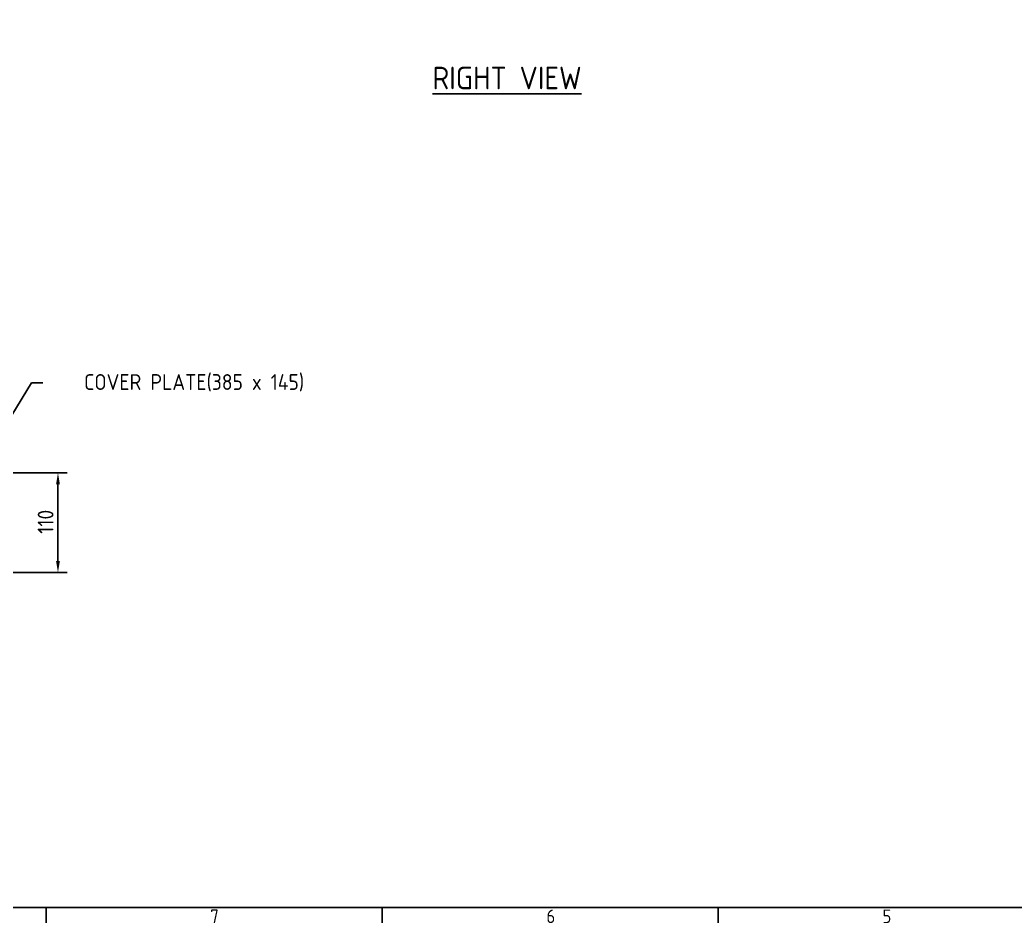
# Model space of a CAD drawing. Header units: millimetres. Extents: x 0 to 5945, y 0 to 4205.
# Drawn here: x 3315 to 4415, y 83 to 1081 of the extents above; entities that cross this region are included whole.
import ezdxf

# ---------------------------------------------------------------- set-up
doc = ezdxf.new("R2010")
doc.units = ezdxf.units.MM
doc.header["$LTSCALE"] = 5
doc.layers.get('0').update_dxf_attribs({"color": 3, "lineweight": 25})
for name, color, linetype, lineweight in [('경계(ISO)', 7, 'Continuous', 25), ('기호(ISO)', 5, 'Continuous', 25), ('치수(ISO)', 2, 'Continuous', 25)]:
    doc.layers.add(name, color=color, linetype=linetype, lineweight=lineweight)
doc.styles.add('문자 텍스트_PSTEK_POSCO', font='isocp.shx')
doc.styles.add('치수 텍스트_PSTEK_POSCO', font='isocp.shx')
doc.dimstyles.new('치수_PSTEK_POSCO', dxfattribs={"dimscale": 5, "dimtxt": 3.5, "dimasz": 2.5, "dimexe": 2, "dimexo": 2.5, "dimgap": 1, "dimtad": 1, "dimrnd": 1e-08, "dimdsep": 46, "dimtxsty": '치수 텍스트_PSTEK_POSCO', "dimcen": 0.09, "dimdle": 10, "dimclrd": 7, "dimclre": 7, "dimclrt": 2, "dimadec": 1, "dimazin": 2, "dimtfac": 1, "dimtmove": 0, "dimatfit": 3, "dimfxl": 0, "dimtolj": 1, "dimlwd": -1, "dimlwe": -1, "dimarcsym": 0})
doc.dimstyles.new('치수_PSTEK_POSCO$7', dxfattribs={"dimscale": 5, "dimtxt": 3.5, "dimasz": 2.5, "dimexe": 2, "dimexo": 2.5, "dimgap": 1, "dimtad": 1, "dimrnd": 1e-08, "dimdsep": 46, "dimtxsty": '치수 텍스트_PSTEK_POSCO', "dimcen": 0.09, "dimdle": 10, "dimclrd": 7, "dimclre": 7, "dimclrt": 2, "dimadec": 1, "dimazin": 2, "dimtfac": 1, "dimtmove": 0, "dimatfit": 3, "dimfxl": 0, "dimtolj": 1, "dimlwd": -1, "dimlwe": -1, "dimarcsym": 0})

# ---------------------------------------------------------------- blocks, each defined once
blk = doc.blocks.new('경계 Default Border')
at = {"layer": '경계(ISO)'}
for p, q in [((668.81, 20), (668.81, 16.6)), ((743.12, 20), (743.12, 16.6)), ((817.44, 20), (817.44, 16.6))]:
    blk.add_line(p, q, dxfattribs=at)
at = {"layer": '경계(ISO)', "flags": 128}
blk.add_lwpolyline([(20, 20), (20, 821), (1169, 821), (1169, 20), (20, 20)], dxfattribs=at)
at = {"layer": '경계(ISO)', "color": 2, "char_height": 3, "attachment_point": 7, "style": '문자 텍스트_PSTEK_POSCO'}
for s, insert in [('7', (705.11, 16.59)), ('6', (779.43, 16.57)), ('5', (853.74, 16.57))]:
    blk.add_mtext(s, dxfattribs=dict(at, insert=insert))
blk = doc.blocks.new('*D45')
at = {"layer": 'Defpoints', "color": 0, "transparency": 16777216}
for p in [(3221.6, 580.6), (3221.6, 470.6), (3357.2, 470.6)]:
    blk.add_point(p, dxfattribs=at)
at = {"layer": '치수(ISO)', "color": 7, "transparency": 16777216}
for p, q in [((3234.1, 580.6), (3367.2, 580.6)), ((3357.2, 568.1), (3357.2, 483.1)), ((3234.1, 470.6), (3367.2, 470.6))]:
    blk.add_line(p, q, dxfattribs=at)
for points in [[(3355.1, 568.1), (3359.3, 568.1), (3357.2, 580.6)], [(3355.1, 483.1), (3359.3, 483.1), (3357.2, 470.6)]]:
    blk.add_solid(points, dxfattribs=at)
at = {"layer": '치수(ISO)', "color": 2, "transparency": 16777216, "insert": (3343.5, 513.3), "char_height": 17.5, "attachment_point": 4, "rotation": 90, "style": '치수 텍스트_PSTEK_POSCO'}
blk.add_mtext('\\A1;110', dxfattribs=at)

msp = doc.modelspace()

# ---------------------------------------------------------------- block references
at = {"xscale": 5, "yscale": 5, "zscale": 5}
msp.add_blockref('경계 Default Border', (0, 0), dxfattribs=at)

# ---------------------------------------------------------------- texts
at = {"layer": '기호(ISO)', "color": 2}
for s, insert, char_height, width, attachment_point, style in [('{\\fISOCP|b0|i0;\\H25.0000;\\LRIGHT VIEW}', (3853.648, 1017.234), 25, 625.93245, 5, '문자 텍스트_PSTEK_POSCO'), ('{\\fISOCP|b0|i0;\\H17.5000;COVER PLATE(385 x 145)}', (3629.347, 680.205), 17.5, 284.00476, 6, '치수 텍스트_PSTEK_POSCO')]:
    msp.add_mtext(s, dxfattribs=dict(at, insert=insert, char_height=char_height, width=width, attachment_point=attachment_point, style=style))

# ---------------------------------------------------------------- dimensions: what is measured, and where the dimension line sits
at = {"layer": '치수(ISO)', "color": 7}
dim = msp.add_linear_dim(base=(3357.213, 470.587), p1=(3221.6, 580.587), p2=(3221.6, 470.587), angle=90, dimstyle='치수_PSTEK_POSCO', override={"dimdec": 2, "dimtp": 0, "dimtm": 0, "dimtdec": 2, "dimtofl": 0, "dimatfit": 1}, dxfattribs=at)
dim.commit()
dim.dimension.update_dxf_attribs({"geometry": '*D45', "text_midpoint": (3357.213, 525.587), "dimtype": 160})

# ---------------------------------------------------------------- leaders
at = {"layer": '기호(ISO)', "color": 7, "annotation_type": 0, "has_hookline": 1, "hookline_direction": 0, "text_width": 278.47}
msp.add_leader([(3239.1, 534.328), (3327.842, 680.205), (3340.342, 680.205)], dimstyle='치수_PSTEK_POSCO$7', override={"dimtad": 0}, dxfattribs=at)

doc.saveas('drawing.dxf')
